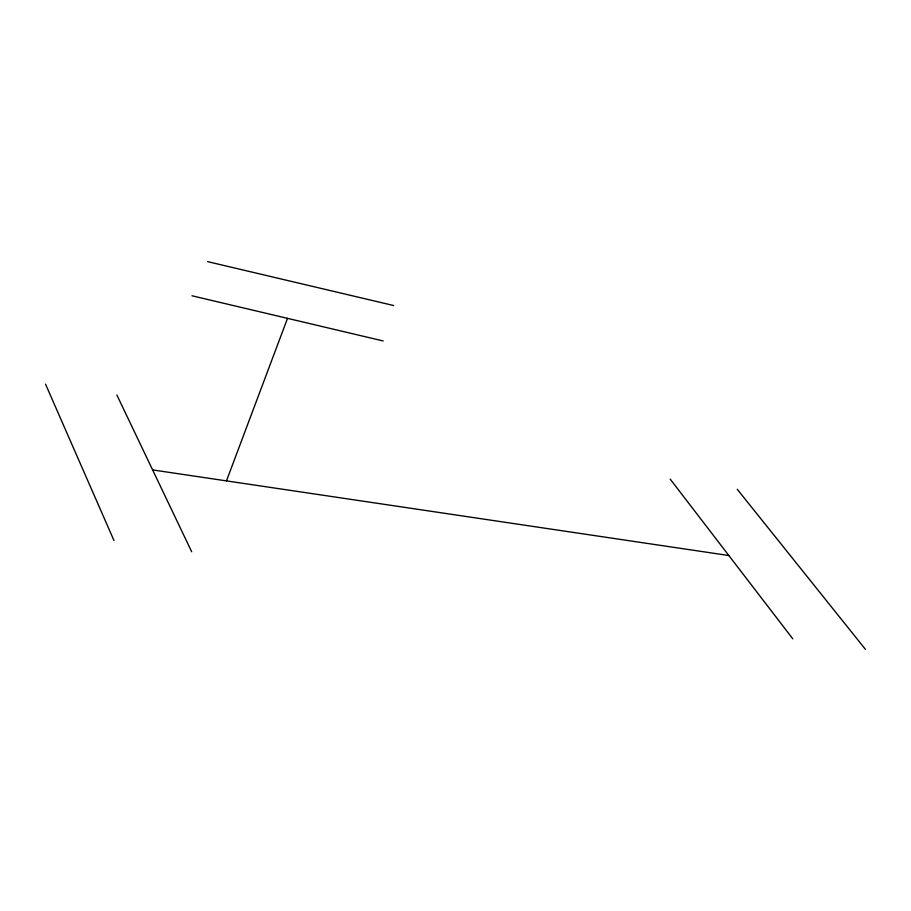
<?xml version="1.0" encoding="UTF-8"?>
<svg xmlns="http://www.w3.org/2000/svg" width="911" height="911" viewBox="0 0 911 911"><rect width="100%" height="100%" fill="white"/><g stroke="black" fill="none" stroke-linecap="round" stroke-linejoin="round"><path stroke-width="1.37" d="M226.463 480.894L287.512 318.349M152.615 469.917L728.846 555.528M207.64 261.639L393.654 305.527M191.982 295.779L383.178 340.953M737.261 489.298L865.45 649.361M670.189 479.106L792.798 638.839M116.881 395.032L191.686 551.781M45.55 384.191L113.977 540.53"/></g></svg>
